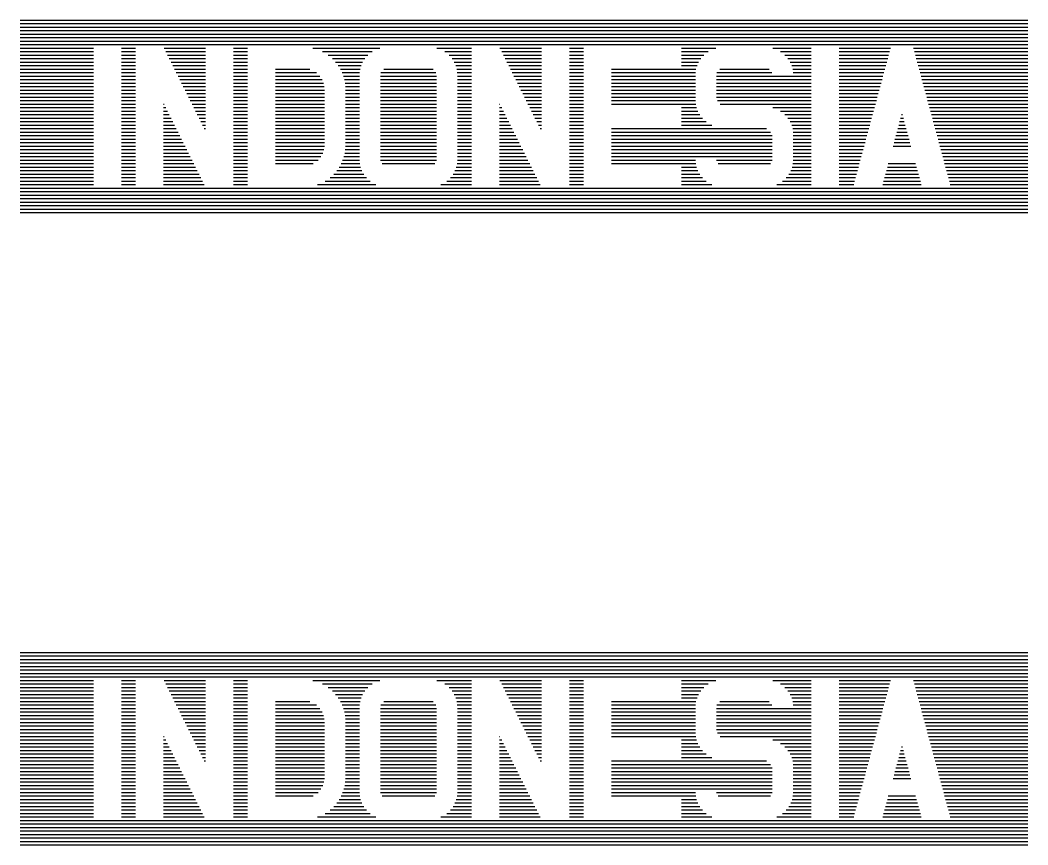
# Paper-space layout 'Layout1' of a CAD drawing. Extents: x -48985 to 14169573, y -18818 to 9731621.
# Drawn here: x 612.88 to 648.88, y 121.66 to 151.12 of the extents above; entities that cross this region are included whole.
import ezdxf

# ---------------------------------------------------------------- set-up
doc = ezdxf.new("R2010")
doc.units = 0
doc.header["$LTSCALE"] = 1000
doc.linetypes.add('CENTER', pattern=[0])
doc.linetypes.add('HIDDEN2', pattern=[0])
doc.layers.get('0').update_dxf_attribs({"linetype": 'CONTINUOUS'})
doc.layers.add('AS', color=4, linetype='CENTER')

# ---------------------------------------------------------------- blocks, each defined once
blk = doc.blocks.new('*X')
at = {"color": 0}
for p, q in [((612.875, 151.125), (648.875, 151.125)), ((612.875, 151), (648.875, 151)), ((612.875, 150.875), (648.875, 150.875)), ((612.875, 150.75), (648.875, 150.75)), ((612.875, 150.625), (648.875, 150.625)), ((612.875, 150.5), (648.875, 150.5)), ((612.875, 150.375), (648.875, 150.375)), ((612.875, 150.25), (648.875, 150.25)), ((612.875, 150.125), (615.497, 150.125)), ((616.497, 150.125), (616.997, 150.125)), ((618.015, 150.125), (619.497, 150.125)), ((620.497, 150.125), (620.997, 150.125)), ((623.328, 150.125), (625.727, 150.125)), ((627.767, 150.125), (628.997, 150.125)), ((630.015, 150.125), (631.497, 150.125)), ((632.497, 150.125), (632.997, 150.125)), ((636.497, 150.125), (637.727, 150.125)), ((639.767, 150.125), (641.129, 150.125)), ((642.129, 150.125), (643.969, 150.125)), ((644.789, 150.125), (648.875, 150.125)), ((612.875, 150), (615.497, 150)), ((612.875, 149.875), (615.497, 149.875)), ((616.497, 150), (616.997, 150)), ((616.497, 149.875), (616.997, 149.875)), ((618.078, 150), (619.497, 150)), ((618.14, 149.875), (619.497, 149.875)), ((620.497, 150), (620.997, 150)), ((620.497, 149.875), (620.997, 149.875)), ((623.675, 150), (625.451, 150)), ((623.879, 149.875), (625.295, 149.875)), ((628.043, 150), (628.997, 150)), ((628.198, 149.875), (628.997, 149.875)), ((630.078, 150), (631.497, 150)), ((630.14, 149.875), (631.497, 149.875)), ((632.497, 150), (632.997, 150)), ((632.497, 149.875), (632.997, 149.875)), ((636.497, 150), (637.451, 150)), ((636.497, 149.875), (637.295, 149.875)), ((640.043, 150), (641.129, 150)), ((640.198, 149.875), (641.129, 149.875)), ((642.129, 150), (643.935, 150)), ((642.129, 149.875), (643.902, 149.875)), ((644.823, 150), (648.875, 150)), ((644.857, 149.875), (648.875, 149.875)), ((612.875, 149.75), (615.497, 149.75)), ((612.875, 149.625), (615.497, 149.625)), ((612.875, 149.5), (615.497, 149.5)), ((616.497, 149.75), (616.997, 149.75)), ((616.497, 149.625), (616.997, 149.625)), ((616.497, 149.5), (616.997, 149.5)), ((618.203, 149.75), (619.497, 149.75)), ((618.265, 149.625), (619.497, 149.625)), ((618.328, 149.5), (619.497, 149.5)), ((620.497, 149.75), (620.997, 149.75)), ((620.497, 149.625), (620.997, 149.625)), ((620.497, 149.5), (620.997, 149.5)), ((624.029, 149.75), (625.188, 149.75)), ((624.147, 149.625), (625.11, 149.625)), ((624.241, 149.5), (625.056, 149.5)), ((628.306, 149.75), (628.997, 149.75)), ((628.383, 149.625), (628.997, 149.625)), ((628.438, 149.5), (628.997, 149.5)), ((630.203, 149.75), (631.497, 149.75)), ((630.265, 149.625), (631.497, 149.625)), ((630.328, 149.5), (631.497, 149.5)), ((632.497, 149.75), (632.997, 149.75)), ((632.497, 149.625), (632.997, 149.625)), ((632.497, 149.5), (632.997, 149.5)), ((636.497, 149.75), (637.188, 149.75)), ((636.497, 149.625), (637.11, 149.625)), ((636.497, 149.5), (637.056, 149.5)), ((640.306, 149.75), (641.129, 149.75)), ((640.383, 149.625), (641.129, 149.625)), ((640.438, 149.5), (641.129, 149.5)), ((642.129, 149.75), (643.868, 149.75)), ((642.129, 149.625), (643.834, 149.625)), ((642.129, 149.5), (643.8, 149.5)), ((644.891, 149.75), (648.875, 149.75)), ((644.924, 149.625), (648.875, 149.625)), ((644.958, 149.5), (648.875, 149.5)), ((612.875, 149.375), (615.497, 149.375)), ((612.875, 149.25), (615.497, 149.25)), ((612.875, 149.125), (615.497, 149.125)), ((616.497, 149.375), (616.997, 149.375)), ((616.497, 149.25), (616.997, 149.25)), ((616.497, 149.125), (616.997, 149.125)), ((618.39, 149.375), (619.497, 149.375)), ((618.453, 149.25), (619.497, 149.25)), ((618.515, 149.125), (619.497, 149.125)), ((620.497, 149.375), (620.997, 149.375)), ((620.497, 149.25), (620.997, 149.25)), ((620.497, 149.125), (620.997, 149.125)), ((621.997, 149.375), (623.23, 149.375)), ((621.997, 149.25), (623.462, 149.25)), ((621.997, 149.125), (623.587, 149.125)), ((624.317, 149.375), (625.02, 149.375)), ((624.377, 149.25), (625.001, 149.25)), ((624.424, 149.125), (624.997, 149.125)), ((625.747, 149.125), (627.747, 149.125)), ((625.763, 149.25), (627.731, 149.25)), ((625.866, 149.375), (627.628, 149.375)), ((628.474, 149.375), (628.997, 149.375)), ((628.493, 149.25), (628.997, 149.25)), ((628.497, 149.125), (628.997, 149.125)), ((630.39, 149.375), (631.497, 149.375)), ((630.453, 149.25), (631.497, 149.25)), ((630.515, 149.125), (631.497, 149.125)), ((632.497, 149.375), (632.997, 149.375)), ((632.497, 149.25), (632.997, 149.25)), ((632.497, 149.125), (632.997, 149.125)), ((633.997, 149.375), (637.02, 149.375)), ((633.997, 149.25), (637.001, 149.25)), ((633.997, 149.125), (636.997, 149.125)), ((637.747, 149.125), (641.129, 149.125)), ((637.763, 149.25), (639.731, 149.25)), ((637.866, 149.375), (639.628, 149.375)), ((640.474, 149.375), (641.129, 149.375)), ((640.493, 149.25), (641.129, 149.25)), ((642.129, 149.375), (643.767, 149.375)), ((642.129, 149.25), (643.733, 149.25)), ((642.129, 149.125), (643.699, 149.125)), ((644.992, 149.375), (648.875, 149.375)), ((645.026, 149.25), (648.875, 149.25)), ((645.059, 149.125), (648.875, 149.125)), ((612.875, 149), (615.497, 149)), ((612.875, 148.875), (615.497, 148.875)), ((612.875, 148.75), (615.497, 148.75)), ((616.497, 149), (616.997, 149)), ((616.497, 148.875), (616.997, 148.875)), ((616.497, 148.75), (616.997, 148.75)), ((618.578, 149), (619.497, 149)), ((618.64, 148.875), (619.497, 148.875)), ((618.703, 148.75), (619.497, 148.75)), ((620.497, 149), (620.997, 149)), ((620.497, 148.875), (620.997, 148.875)), ((620.497, 148.75), (620.997, 148.75)), ((621.997, 149), (623.666, 149)), ((621.997, 148.875), (623.716, 148.875)), ((621.997, 148.75), (623.742, 148.75)), ((624.458, 149), (624.997, 149)), ((624.482, 148.875), (624.997, 148.875)), ((624.494, 148.75), (624.997, 148.75)), ((625.747, 149), (627.747, 149)), ((625.747, 148.875), (627.747, 148.875)), ((625.747, 148.75), (627.747, 148.75)), ((628.497, 149), (628.997, 149)), ((628.497, 148.875), (628.997, 148.875)), ((628.497, 148.75), (628.997, 148.75)), ((630.578, 149), (631.497, 149)), ((630.64, 148.875), (631.497, 148.875)), ((630.703, 148.75), (631.497, 148.75)), ((632.497, 149), (632.997, 149)), ((632.497, 148.875), (632.997, 148.875)), ((632.497, 148.75), (632.997, 148.75)), ((633.997, 149), (636.997, 149)), ((633.997, 148.875), (636.997, 148.875)), ((633.997, 148.75), (636.997, 148.75)), ((637.747, 149), (641.129, 149)), ((637.747, 148.875), (641.129, 148.875)), ((637.747, 148.75), (641.129, 148.75)), ((642.129, 149), (643.665, 149)), ((642.129, 148.875), (643.632, 148.875)), ((642.129, 148.75), (643.598, 148.75)), ((645.093, 149), (648.875, 149)), ((645.127, 148.875), (648.875, 148.875)), ((645.161, 148.75), (648.875, 148.75)), ((612.875, 148.625), (615.497, 148.625)), ((612.875, 148.5), (615.497, 148.5)), ((612.875, 148.375), (615.497, 148.375)), ((616.497, 148.625), (616.997, 148.625)), ((616.497, 148.5), (616.997, 148.5)), ((616.497, 148.375), (616.997, 148.375)), ((618.765, 148.625), (619.497, 148.625)), ((618.828, 148.5), (619.497, 148.5)), ((618.89, 148.375), (619.497, 148.375)), ((620.497, 148.625), (620.997, 148.625)), ((620.497, 148.5), (620.997, 148.5)), ((620.497, 148.375), (620.997, 148.375)), ((621.997, 148.625), (623.747, 148.625)), ((621.997, 148.5), (623.747, 148.5)), ((621.997, 148.375), (623.747, 148.375)), ((624.497, 148.625), (624.997, 148.625)), ((624.497, 148.5), (624.997, 148.5)), ((624.497, 148.375), (624.997, 148.375)), ((625.747, 148.625), (627.747, 148.625)), ((625.747, 148.5), (627.747, 148.5)), ((625.747, 148.375), (627.747, 148.375)), ((628.497, 148.625), (628.997, 148.625)), ((628.497, 148.5), (628.997, 148.5)), ((628.497, 148.375), (628.997, 148.375)), ((630.765, 148.625), (631.497, 148.625)), ((630.828, 148.5), (631.497, 148.5)), ((630.89, 148.375), (631.497, 148.375)), ((632.497, 148.625), (632.997, 148.625)), ((632.497, 148.5), (632.997, 148.5)), ((632.497, 148.375), (632.997, 148.375)), ((633.997, 148.625), (636.997, 148.625)), ((633.997, 148.5), (636.997, 148.5)), ((633.997, 148.375), (636.997, 148.375)), ((637.747, 148.625), (641.129, 148.625)), ((637.747, 148.5), (641.129, 148.5)), ((637.749, 148.375), (641.129, 148.375)), ((642.129, 148.625), (643.564, 148.625)), ((642.129, 148.5), (643.53, 148.5)), ((642.129, 148.375), (643.497, 148.375)), ((645.194, 148.625), (648.875, 148.625)), ((645.228, 148.5), (648.875, 148.5)), ((645.262, 148.375), (648.875, 148.375)), ((612.875, 148.25), (615.497, 148.25)), ((612.875, 148.125), (615.497, 148.125)), ((612.875, 148), (615.497, 148)), ((616.497, 148.25), (616.997, 148.25)), ((616.497, 148.125), (616.997, 148.125)), ((616.497, 148), (616.997, 148)), ((617.997, 148.125), (618.015, 148.125)), ((617.997, 148), (618.078, 148)), ((618.953, 148.25), (619.497, 148.25)), ((619.015, 148.125), (619.497, 148.125)), ((619.078, 148), (619.497, 148)), ((620.497, 148.25), (620.997, 148.25)), ((620.497, 148.125), (620.997, 148.125)), ((620.497, 148), (620.997, 148)), ((621.997, 148.25), (623.747, 148.25)), ((621.997, 148.125), (623.747, 148.125)), ((621.997, 148), (623.747, 148)), ((624.497, 148.25), (624.997, 148.25)), ((624.497, 148.125), (624.997, 148.125)), ((624.497, 148), (624.997, 148)), ((625.747, 148.25), (627.747, 148.25)), ((625.747, 148.125), (627.747, 148.125)), ((625.747, 148), (627.747, 148)), ((628.497, 148.25), (628.997, 148.25)), ((628.497, 148.125), (628.997, 148.125)), ((628.497, 148), (628.997, 148)), ((629.997, 148.125), (630.015, 148.125)), ((629.997, 148), (630.078, 148)), ((630.953, 148.25), (631.497, 148.25)), ((631.015, 148.125), (631.497, 148.125)), ((631.078, 148), (631.497, 148)), ((632.497, 148.25), (632.997, 148.25)), ((632.497, 148.125), (632.997, 148.125)), ((632.497, 148), (632.997, 148)), ((633.997, 148.25), (636.997, 148.25)), ((633.997, 148.125), (637.01, 148.125)), ((636.497, 148), (637.039, 148)), ((637.784, 148.25), (641.129, 148.25)), ((637.881, 148.125), (641.129, 148.125)), ((639.767, 148), (641.129, 148)), ((642.129, 148.25), (643.463, 148.25)), ((642.129, 148.125), (643.429, 148.125)), ((642.129, 148), (643.395, 148)), ((645.296, 148.25), (648.875, 148.25)), ((645.329, 148.125), (648.875, 148.125)), ((645.363, 148), (648.875, 148)), ((612.875, 147.875), (615.497, 147.875)), ((612.875, 147.75), (615.497, 147.75)), ((612.875, 147.625), (615.497, 147.625)), ((616.497, 147.875), (616.997, 147.875)), ((616.497, 147.75), (616.997, 147.75)), ((616.497, 147.625), (616.997, 147.625)), ((617.997, 147.875), (618.14, 147.875)), ((617.997, 147.75), (618.203, 147.75)), ((617.997, 147.625), (618.265, 147.625)), ((619.14, 147.875), (619.497, 147.875)), ((619.203, 147.75), (619.497, 147.75)), ((619.265, 147.625), (619.497, 147.625)), ((620.497, 147.875), (620.997, 147.875)), ((620.497, 147.75), (620.997, 147.75)), ((620.497, 147.625), (620.997, 147.625)), ((621.997, 147.875), (623.747, 147.875)), ((621.997, 147.75), (623.747, 147.75)), ((621.997, 147.625), (623.747, 147.625)), ((624.497, 147.875), (624.997, 147.875)), ((624.497, 147.75), (624.997, 147.75)), ((624.497, 147.625), (624.997, 147.625)), ((625.747, 147.875), (627.747, 147.875)), ((625.747, 147.75), (627.747, 147.75)), ((625.747, 147.625), (627.747, 147.625)), ((628.497, 147.875), (628.997, 147.875)), ((628.497, 147.75), (628.997, 147.75)), ((628.497, 147.625), (628.997, 147.625)), ((629.997, 147.875), (630.14, 147.875)), ((629.997, 147.75), (630.203, 147.75)), ((629.997, 147.625), (630.265, 147.625)), ((631.14, 147.875), (631.497, 147.875)), ((631.203, 147.75), (631.497, 147.75)), ((631.265, 147.625), (631.497, 147.625)), ((632.497, 147.875), (632.997, 147.875)), ((632.497, 147.75), (632.997, 147.75)), ((632.497, 147.625), (632.997, 147.625)), ((636.497, 147.875), (637.086, 147.875)), ((636.497, 147.75), (637.153, 147.75)), ((636.497, 147.625), (637.247, 147.625)), ((640.043, 147.875), (641.129, 147.875)), ((640.198, 147.75), (641.129, 147.75)), ((640.306, 147.625), (641.129, 147.625)), ((642.129, 147.875), (643.362, 147.875)), ((642.129, 147.75), (643.328, 147.75)), ((642.129, 147.625), (643.294, 147.625)), ((644.33, 147.625), (644.428, 147.625)), ((644.364, 147.75), (644.395, 147.75)), ((645.397, 147.875), (648.875, 147.875)), ((645.431, 147.75), (648.875, 147.75)), ((645.464, 147.625), (648.875, 147.625)), ((612.875, 147.5), (615.497, 147.5)), ((612.875, 147.375), (615.497, 147.375)), ((612.875, 147.25), (615.497, 147.25)), ((616.497, 147.5), (616.997, 147.5)), ((616.497, 147.375), (616.997, 147.375)), ((616.497, 147.25), (616.997, 147.25)), ((617.997, 147.5), (618.328, 147.5)), ((617.997, 147.375), (618.39, 147.375)), ((617.997, 147.25), (618.453, 147.25)), ((619.328, 147.5), (619.497, 147.5)), ((619.39, 147.375), (619.497, 147.375)), ((619.453, 147.25), (619.497, 147.25)), ((620.497, 147.5), (620.997, 147.5)), ((620.497, 147.375), (620.997, 147.375)), ((620.497, 147.25), (620.997, 147.25)), ((621.997, 147.5), (623.747, 147.5)), ((621.997, 147.375), (623.747, 147.375)), ((621.997, 147.25), (623.747, 147.25)), ((624.497, 147.5), (624.997, 147.5)), ((624.497, 147.375), (624.997, 147.375)), ((624.497, 147.25), (624.997, 147.25)), ((625.747, 147.5), (627.747, 147.5)), ((625.747, 147.375), (627.747, 147.375)), ((625.747, 147.25), (627.747, 147.25)), ((628.497, 147.5), (628.997, 147.5)), ((628.497, 147.375), (628.997, 147.375)), ((628.497, 147.25), (628.997, 147.25)), ((629.997, 147.5), (630.328, 147.5)), ((629.997, 147.375), (630.39, 147.375)), ((629.997, 147.25), (630.453, 147.25)), ((631.328, 147.5), (631.497, 147.5)), ((631.39, 147.375), (631.497, 147.375)), ((631.453, 147.25), (631.497, 147.25)), ((632.497, 147.5), (632.997, 147.5)), ((632.497, 147.375), (632.997, 147.375)), ((632.497, 147.25), (632.997, 147.25)), ((633.997, 147.25), (639.534, 147.25)), ((636.497, 147.5), (637.38, 147.5)), ((636.497, 147.375), (637.587, 147.375)), ((640.383, 147.5), (641.129, 147.5)), ((640.438, 147.375), (641.129, 147.375)), ((640.474, 147.25), (641.129, 147.25)), ((642.129, 147.5), (643.26, 147.5)), ((642.129, 147.375), (643.227, 147.375)), ((642.129, 147.25), (643.193, 147.25)), ((644.229, 147.25), (644.53, 147.25)), ((644.263, 147.375), (644.496, 147.375)), ((644.296, 147.5), (644.462, 147.5)), ((645.498, 147.5), (648.875, 147.5)), ((645.532, 147.375), (648.875, 147.375)), ((645.566, 147.25), (648.875, 147.25)), ((612.875, 147.125), (615.497, 147.125)), ((612.875, 147), (615.497, 147)), ((616.497, 147.125), (616.997, 147.125)), ((616.497, 147), (616.997, 147)), ((617.997, 147.125), (618.515, 147.125)), ((617.997, 147), (618.578, 147)), ((620.497, 147.125), (620.997, 147.125)), ((620.497, 147), (620.997, 147)), ((621.997, 147.125), (623.747, 147.125)), ((621.997, 147), (623.747, 147)), ((624.497, 147.125), (624.997, 147.125)), ((624.497, 147), (624.997, 147)), ((625.747, 147.125), (627.747, 147.125)), ((625.747, 147), (627.747, 147)), ((628.497, 147.125), (628.997, 147.125)), ((628.497, 147), (628.997, 147)), ((629.997, 147.125), (630.515, 147.125)), ((629.997, 147), (630.578, 147)), ((632.497, 147.125), (632.997, 147.125)), ((632.497, 147), (632.997, 147)), ((633.997, 147.125), (639.68, 147.125)), ((633.997, 147), (639.736, 147)), ((640.493, 147.125), (641.129, 147.125)), ((640.497, 147), (641.129, 147)), ((642.129, 147.125), (643.159, 147.125)), ((642.129, 147), (643.125, 147)), ((644.161, 147), (644.597, 147)), ((644.195, 147.125), (644.563, 147.125)), ((645.599, 147.125), (648.875, 147.125)), ((645.633, 147), (648.875, 147)), ((612.875, 146.875), (615.497, 146.875)), ((612.875, 146.75), (615.497, 146.75)), ((612.875, 146.625), (615.497, 146.625)), ((616.497, 146.875), (616.997, 146.875)), ((616.497, 146.75), (616.997, 146.75)), ((616.497, 146.625), (616.997, 146.625)), ((617.997, 146.875), (618.64, 146.875)), ((617.997, 146.75), (618.703, 146.75)), ((617.997, 146.625), (618.765, 146.625)), ((620.497, 146.875), (620.997, 146.875)), ((620.497, 146.75), (620.997, 146.75)), ((620.497, 146.625), (620.997, 146.625)), ((621.997, 146.875), (623.747, 146.875)), ((621.997, 146.75), (623.747, 146.75)), ((621.997, 146.625), (623.746, 146.625)), ((624.496, 146.625), (624.997, 146.625)), ((624.497, 146.875), (624.997, 146.875)), ((624.497, 146.75), (624.997, 146.75)), ((625.747, 146.875), (627.747, 146.875)), ((625.747, 146.75), (627.747, 146.75)), ((625.747, 146.625), (627.747, 146.625)), ((628.497, 146.875), (628.997, 146.875)), ((628.497, 146.75), (628.997, 146.75)), ((628.497, 146.625), (628.997, 146.625)), ((629.997, 146.875), (630.64, 146.875)), ((629.997, 146.75), (630.703, 146.75)), ((629.997, 146.625), (630.765, 146.625)), ((632.497, 146.875), (632.997, 146.875)), ((632.497, 146.75), (632.997, 146.75)), ((632.497, 146.625), (632.997, 146.625)), ((633.997, 146.875), (639.747, 146.875)), ((633.997, 146.75), (639.747, 146.75)), ((633.997, 146.625), (639.747, 146.625)), ((640.497, 146.875), (641.129, 146.875)), ((640.497, 146.75), (641.129, 146.75)), ((640.497, 146.625), (641.129, 146.625)), ((642.129, 146.875), (643.092, 146.875)), ((642.129, 146.75), (643.058, 146.75)), ((642.129, 146.625), (643.024, 146.625)), ((644.06, 146.625), (644.698, 146.625)), ((644.094, 146.75), (644.665, 146.75)), ((644.128, 146.875), (644.631, 146.875)), ((645.667, 146.875), (648.875, 146.875)), ((645.701, 146.75), (648.875, 146.75)), ((645.734, 146.625), (648.875, 146.625)), ((612.875, 146.5), (615.497, 146.5)), ((612.875, 146.375), (615.497, 146.375)), ((612.875, 146.25), (615.497, 146.25)), ((616.497, 146.5), (616.997, 146.5)), ((616.497, 146.375), (616.997, 146.375)), ((616.497, 146.25), (616.997, 146.25)), ((617.997, 146.5), (618.828, 146.5)), ((617.997, 146.375), (618.89, 146.375)), ((617.997, 146.25), (618.953, 146.25)), ((620.497, 146.5), (620.997, 146.5)), ((620.497, 146.375), (620.997, 146.375)), ((620.497, 146.25), (620.997, 146.25)), ((621.997, 146.5), (623.729, 146.5)), ((621.997, 146.375), (623.69, 146.375)), ((621.997, 146.25), (623.623, 146.25)), ((624.439, 146.25), (624.997, 146.25)), ((624.469, 146.375), (624.997, 146.375)), ((624.488, 146.5), (624.997, 146.5)), ((625.747, 146.5), (627.747, 146.5)), ((625.747, 146.375), (627.747, 146.375)), ((625.747, 146.25), (627.747, 146.25)), ((628.497, 146.5), (628.997, 146.5)), ((628.497, 146.375), (628.997, 146.375)), ((628.497, 146.25), (628.997, 146.25)), ((629.997, 146.5), (630.828, 146.5)), ((629.997, 146.375), (630.89, 146.375)), ((629.997, 146.25), (630.953, 146.25)), ((632.497, 146.5), (632.997, 146.5)), ((632.497, 146.375), (632.997, 146.375)), ((632.497, 146.25), (632.997, 146.25)), ((633.997, 146.5), (639.747, 146.5)), ((633.997, 146.375), (639.747, 146.375)), ((633.997, 146.25), (639.747, 146.25)), ((640.497, 146.5), (641.129, 146.5)), ((640.497, 146.375), (641.129, 146.375)), ((640.497, 146.25), (641.129, 146.25)), ((642.129, 146.5), (642.99, 146.5)), ((642.129, 146.375), (642.957, 146.375)), ((642.129, 146.25), (642.923, 146.25)), ((645.768, 146.5), (648.875, 146.5)), ((645.802, 146.375), (648.875, 146.375)), ((645.836, 146.25), (648.875, 146.25)), ((612.875, 146.125), (615.497, 146.125)), ((612.875, 146), (615.497, 146)), ((612.875, 145.875), (615.497, 145.875)), ((616.497, 146.125), (616.997, 146.125)), ((616.497, 146), (616.997, 146)), ((616.497, 145.875), (616.997, 145.875)), ((617.997, 146.125), (619.015, 146.125)), ((617.997, 146), (619.078, 146)), ((617.997, 145.875), (619.14, 145.875)), ((620.497, 146.125), (620.997, 146.125)), ((620.497, 146), (620.997, 146)), ((620.497, 145.875), (620.997, 145.875)), ((621.997, 146.125), (623.52, 146.125)), ((621.997, 146), (623.349, 146)), ((624.274, 145.875), (625.039, 145.875)), ((624.343, 146), (625.01, 146)), ((624.397, 146.125), (624.997, 146.125)), ((625.749, 146.125), (627.744, 146.125)), ((625.806, 146), (627.687, 146)), ((628.455, 145.875), (628.997, 145.875)), ((628.483, 146), (628.997, 146)), ((628.496, 146.125), (628.997, 146.125)), ((629.997, 146.125), (631.015, 146.125)), ((629.997, 146), (631.078, 146)), ((629.997, 145.875), (631.14, 145.875)), ((632.497, 146.125), (632.997, 146.125)), ((632.497, 146), (632.997, 146)), ((632.497, 145.875), (632.997, 145.875)), ((633.997, 146.125), (636.997, 146.125)), ((633.997, 146), (637.01, 146)), ((636.497, 145.875), (637.039, 145.875)), ((637.749, 146.125), (639.744, 146.125)), ((637.806, 146), (639.687, 146)), ((640.455, 145.875), (641.129, 145.875)), ((640.483, 146), (641.129, 146)), ((640.496, 146.125), (641.129, 146.125)), ((642.129, 146.125), (642.889, 146.125)), ((642.129, 146), (642.855, 146)), ((642.129, 145.875), (642.822, 145.875)), ((643.858, 145.875), (644.901, 145.875)), ((643.891, 146), (644.867, 146)), ((645.869, 146.125), (648.875, 146.125)), ((645.903, 146), (648.875, 146)), ((645.937, 145.875), (648.875, 145.875)), ((612.875, 145.75), (615.497, 145.75)), ((612.875, 145.625), (615.497, 145.625)), ((612.875, 145.5), (615.497, 145.5)), ((616.497, 145.75), (616.997, 145.75)), ((616.497, 145.625), (616.997, 145.625)), ((616.497, 145.5), (616.997, 145.5)), ((617.997, 145.75), (619.203, 145.75)), ((617.997, 145.625), (619.265, 145.625)), ((617.997, 145.5), (619.328, 145.5)), ((620.497, 145.75), (620.997, 145.75)), ((620.497, 145.625), (620.997, 145.625)), ((620.497, 145.5), (620.997, 145.5)), ((623.945, 145.5), (625.247, 145.5)), ((624.08, 145.625), (625.153, 145.625)), ((624.188, 145.75), (625.086, 145.75)), ((628.246, 145.5), (628.997, 145.5)), ((628.34, 145.625), (628.997, 145.625)), ((628.408, 145.75), (628.997, 145.75)), ((629.997, 145.75), (631.203, 145.75)), ((629.997, 145.625), (631.265, 145.625)), ((629.997, 145.5), (631.328, 145.5)), ((632.497, 145.75), (632.997, 145.75)), ((632.497, 145.625), (632.997, 145.625)), ((632.497, 145.5), (632.997, 145.5)), ((636.497, 145.75), (637.086, 145.75)), ((636.497, 145.625), (637.153, 145.625)), ((636.497, 145.5), (637.247, 145.5)), ((640.246, 145.5), (641.129, 145.5)), ((640.34, 145.625), (641.129, 145.625)), ((640.408, 145.75), (641.129, 145.75)), ((642.129, 145.75), (642.788, 145.75)), ((642.129, 145.625), (642.754, 145.625)), ((642.129, 145.5), (642.72, 145.5)), ((643.756, 145.5), (645.002, 145.5)), ((643.79, 145.625), (644.968, 145.625)), ((643.824, 145.75), (644.935, 145.75)), ((645.971, 145.75), (648.875, 145.75)), ((646.004, 145.625), (648.875, 145.625)), ((646.038, 145.5), (648.875, 145.5)), ((612.875, 145.375), (615.497, 145.375)), ((612.875, 145.25), (615.497, 145.25)), ((612.875, 145.125), (648.875, 145.125)), ((616.497, 145.375), (616.997, 145.375)), ((616.497, 145.25), (616.997, 145.25)), ((617.997, 145.375), (619.39, 145.375)), ((617.997, 145.25), (619.453, 145.25)), ((620.497, 145.375), (620.997, 145.375)), ((620.497, 145.25), (620.997, 145.25)), ((623.503, 145.25), (625.587, 145.25)), ((623.767, 145.375), (625.38, 145.375)), ((627.907, 145.25), (628.997, 145.25)), ((628.113, 145.375), (628.997, 145.375)), ((629.997, 145.375), (631.39, 145.375)), ((629.997, 145.25), (631.453, 145.25)), ((632.497, 145.375), (632.997, 145.375)), ((632.497, 145.25), (632.997, 145.25)), ((636.497, 145.375), (637.38, 145.375)), ((636.497, 145.25), (637.587, 145.25)), ((639.907, 145.25), (641.129, 145.25)), ((640.113, 145.375), (641.129, 145.375)), ((642.129, 145.375), (642.687, 145.375)), ((642.129, 145.25), (642.653, 145.25)), ((643.689, 145.25), (645.07, 145.25)), ((643.723, 145.375), (645.036, 145.375)), ((646.072, 145.375), (648.875, 145.375)), ((646.106, 145.25), (648.875, 145.25)), ((612.875, 145), (648.875, 145)), ((612.875, 144.875), (648.875, 144.875)), ((612.875, 144.75), (648.875, 144.75)), ((612.875, 144.625), (648.875, 144.625)), ((612.875, 144.5), (648.875, 144.5)), ((612.875, 144.375), (648.875, 144.375)), ((612.875, 144.25), (648.875, 144.25))]:
    blk.add_line(p, q, dxfattribs=at)

psp = doc.layouts.get("Layout1")

# ---------------------------------------------------------------- block references
at = {"color": 0}
for p in [(0, 0), (0, 0), (0, 0), (0, 0), (0, -22.589)]:
    psp.add_blockref('*X', p, dxfattribs=at)
at = {"layer": 'AS', "color": 0, "linetype": 'HIDDEN2'}
psp.add_blockref('*X', (0, 0), dxfattribs=at)

doc.saveas('drawing.dxf')
